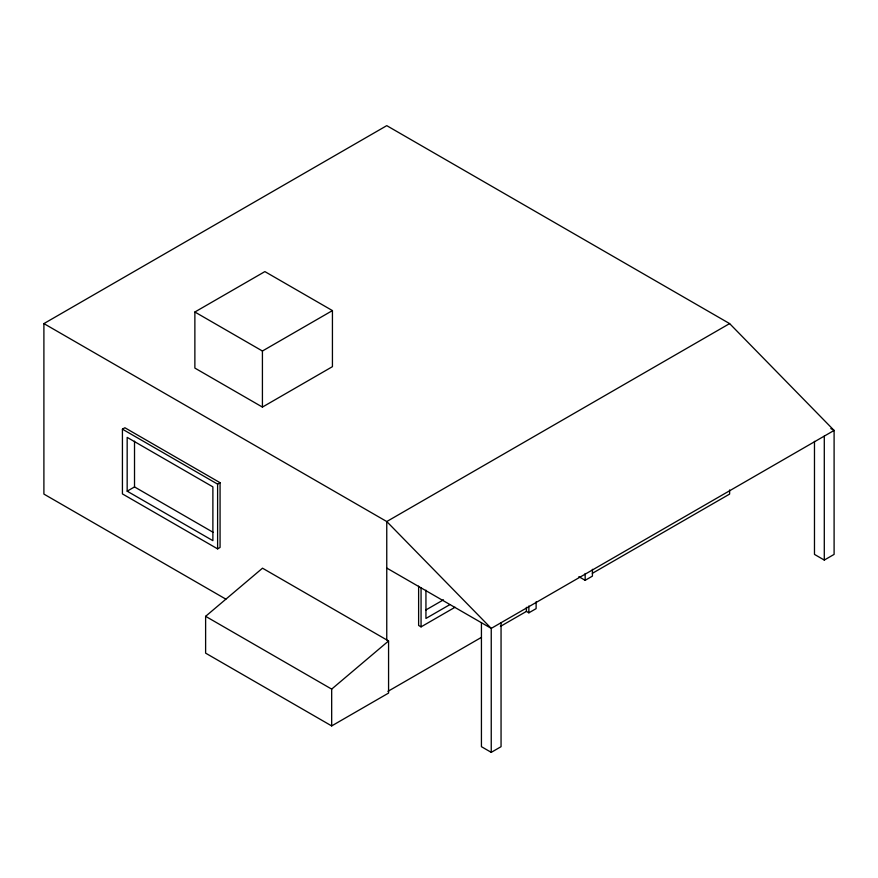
<?xml version="1.0" encoding="UTF-8"?>
<svg xmlns="http://www.w3.org/2000/svg" width="878" height="878" viewBox="0 0 878 878"><rect width="100%" height="100%" fill="white"/><g stroke="black" fill="none" stroke-linecap="round" stroke-linejoin="round"><path stroke-width="1.32" d="M205.617 616.323L262.511 568.187L388.57 640.962L388.57 693.071L331.675 725.919L205.617 653.144L205.617 616.323L331.675 689.109L331.675 725.919M331.675 689.109L388.57 640.962M225.876 599.147L43.9 494.084L43.9 323.598L386.759 125.653L729.618 323.598L834.1 430.439L834.1 554.402L824.288 560.065L814.477 554.402L814.477 441.338M194.872 312.008L264.882 271.598L332.433 310.592L332.433 366.664L262.423 407.085L194.872 368.08L194.872 312.008L262.423 351.013L332.433 310.592M122.426 429.166L124.885 427.751L220.071 482.713L220.071 547.455L217.612 548.871L122.426 493.908L122.426 429.166L217.612 484.129L220.071 482.713M127.167 491.175L212.882 540.661L212.882 486.862L127.167 437.376L127.167 491.175L134.521 486.928L213.189 532.353M729.618 323.598L386.759 521.543L43.9 323.598M425.687 610.089L443.467 599.828M449.635 604.755L425.94 618.441L425.94 590.192M418.619 586.153L418.619 625.454L421.067 626.87L455.045 607.247M387.944 691.348L481.44 637.362M500.383 626.431L526.416 611.406L528.863 612.822L536.118 608.63L536.118 601.825M592.332 573.345L729.618 494.084L729.618 489.99M578.865 576.67L585.165 580.314L592.42 576.122L592.42 569.306M481.429 622.721L481.429 746.684L491.241 752.347L501.053 746.684L501.053 622.721M830.829 428.541L834.1 430.439L491.241 628.385L386.759 568.066M824.288 436.103L824.288 560.065M585.165 573.499L585.165 580.314M528.863 605.996L528.863 612.822M526.416 607.313L526.416 611.406M491.241 752.347L491.241 628.385L386.759 521.543L386.759 639.919M421.067 587.569L421.067 626.87M262.423 351.013L262.423 407.085M217.612 484.129L217.612 548.871M134.521 441.195L134.521 486.928"/></g></svg>
